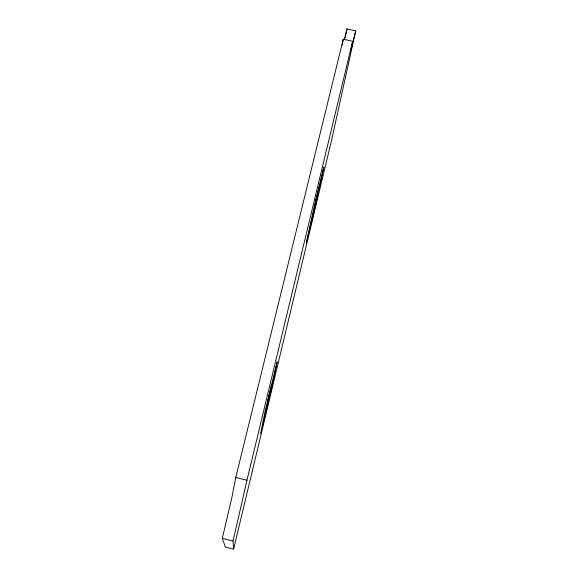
<?xml version="1.0" encoding="UTF-8"?>
<svg xmlns="http://www.w3.org/2000/svg" width="578" height="578" viewBox="0 0 578 578"><rect width="100%" height="100%" fill="white"/><g stroke="black" fill="none" stroke-linecap="round" stroke-linejoin="round"><path stroke-width="0.87" d="M355.708 30.923L351.077 49.542L352.631 41.363L343.274 39.196L235.759 477.536L231.792 497.911L222.292 538.393L225.42 547.12L233.62 549.1L331.469 140.627L355.708 30.923L346.973 28.9L344.358 39.311M342.162 45.236L343.274 39.196M352.631 41.363L246.979 480.231L233.05 540.986L233.62 549.1M345.182 37.707L346.973 28.9M267.592 402.36L271.609 384.962M265.873 411.587L269.659 395.222M314.8 205.652L318.991 187.604M310.877 223.924L314.815 206.96M266.357 408.978L269.124 398.025M268.134 399.456L271.017 388.091M311.99 218.751L313.673 212.278M316.036 199.916L317.719 193.493M235.759 477.536L246.979 480.231M222.292 538.393L233.05 540.986M323.796 167.223L316.787 199.583L306.311 243.013L314.222 206.823L323.796 167.223M277.115 362.001L271.862 387.188L260.599 433.623L265.013 411.724L277.115 362.001"/></g></svg>
